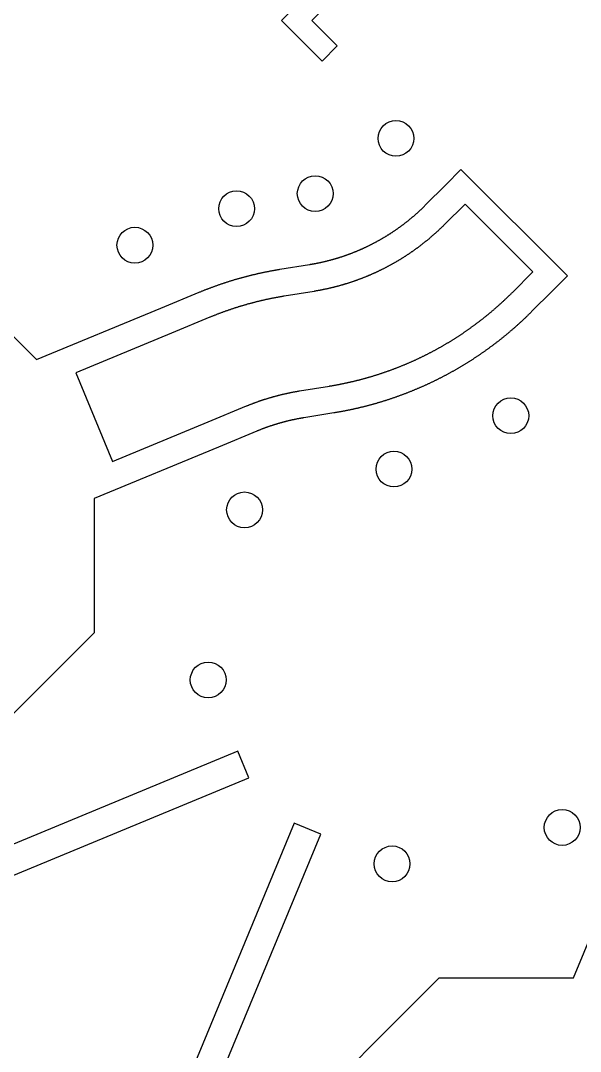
# Model space of a CAD drawing. Extents: x -13500 to 13500, y -13500 to 13500.
# Drawn here: x -7196 to -3288, y -7196 to 0 of the extents above; entities that cross this region are included whole.
import ezdxf

# ---------------------------------------------------------------- set-up
doc = ezdxf.new("R2010")
doc.units = 0
doc.header["$MEASUREMENT"] = 0
doc.layers.add('Top', color=1, linetype='Continuous')
doc.layers.add('Via', color=90, linetype='Continuous')

msp = doc.modelspace()

# ---------------------------------------------------------------- linework, layer by layer
at = {"layer": 'Top'}
for points in [[(-5091.169, -282.843), (-5374.012, 0), (-5091.169, 282.843), (-4985.103, 176.777), (-5161.88, 0), (-4985.103, -176.777)], [(-6143.579, -2182.152), (-6811.544, -2458.833), (-6555.146, -3077.832), (-5887.181, -2801.152), (-5619.621, -2690.325), (-5616.253, -2688.934), (-5612.882, -2687.551), (-5609.508, -2686.175), (-5606.132, -2684.806), (-5602.752, -2683.445), (-5599.369, -2682.091), (-5595.983, -2680.745), (-5592.594, -2679.406), (-5589.202, -2678.074), (-5585.808, -2676.75), (-5582.41, -2675.434), (-5579.01, -2674.124), (-5575.606, -2672.822), (-5572.2, -2671.528), (-5568.791, -2670.241), (-5565.38, -2668.962), (-5561.965, -2667.69), (-5558.548, -2666.425), (-5555.128, -2665.168), (-5551.705, -2663.919), (-5548.279, -2662.677), (-5544.851, -2661.442), (-5541.42, -2660.215), (-5537.986, -2658.996), (-5534.55, -2657.784), (-5531.111, -2656.579), (-5527.67, -2655.382), (-5524.226, -2654.193), (-5520.779, -2653.011), (-5517.329, -2651.837), (-5513.878, -2650.67), (-5510.423, -2649.511), (-5506.966, -2648.359), (-5503.507, -2647.215), (-5500.045, -2646.079), (-5496.58, -2644.95), (-5493.113, -2643.828), (-5489.644, -2642.714), (-5486.172, -2641.608), (-5482.698, -2640.51), (-5479.221, -2639.419), (-5475.742, -2638.335), (-5472.261, -2637.26), (-5468.777, -2636.192), (-5465.291, -2635.131), (-5461.803, -2634.078), (-5458.312, -2633.033), (-5454.819, -2631.996), (-5451.324, -2630.966), (-5447.827, -2629.943), (-5444.327, -2628.929), (-5440.825, -2627.922), (-5437.321, -2626.923), (-5433.815, -2625.931), (-5430.307, -2624.947), (-5426.796, -2623.971), (-5423.283, -2623.002), (-5419.769, -2622.041), (-5416.252, -2621.088), (-5412.733, -2620.143), (-5409.212, -2619.205), (-5405.689, -2618.275), (-5402.164, -2617.352), (-5398.637, -2616.438), (-5395.108, -2615.531), (-5391.577, -2614.632), (-5388.044, -2613.74), (-5384.509, -2612.856), (-5380.972, -2611.98), (-5377.433, -2611.112), (-5373.892, -2610.252), (-5370.35, -2609.399), (-5366.805, -2608.554), (-5363.259, -2607.716), (-5359.711, -2606.887), (-5356.161, -2606.065), (-5352.609, -2605.251), (-5349.056, -2604.445), (-5345.501, -2603.647), (-5341.944, -2602.856), (-5338.385, -2602.073), (-5334.825, -2601.298), (-5331.263, -2600.531), (-5327.699, -2599.772), (-5324.133, -2599.02), (-5320.566, -2598.276), (-5316.998, -2597.54), (-5313.428, -2596.812), (-5309.856, -2596.091), (-5306.282, -2595.379), (-5302.707, -2594.674), (-5299.131, -2593.977), (-5295.553, -2593.288), (-5291.973, -2592.607), (-5288.392, -2591.933), (-5284.81, -2591.268), (-5281.226, -2590.61), (-5277.641, -2589.96), (-5274.054, -2589.318), (-5270.466, -2588.684), (-5266.876, -2588.057), (-5263.286, -2587.439), (-5259.693, -2586.828), (-5256.1, -2586.225), (-5252.505, -2585.63), (-5248.909, -2585.043), (-5040.644, -2551.279), (-5036.372, -2550.582), (-5032.101, -2549.878), (-5027.832, -2549.165), (-5023.564, -2548.445), (-5019.298, -2547.717), (-5015.033, -2546.98), (-5010.769, -2546.236), (-5006.506, -2545.484), (-5002.245, -2544.724), (-4997.986, -2543.957), (-4993.728, -2543.181), (-4989.471, -2542.397), (-4985.216, -2541.606), (-4980.962, -2540.807), (-4976.71, -2539.999), (-4972.459, -2539.184), (-4968.21, -2538.361), (-4963.962, -2537.53), (-4959.716, -2536.692), (-4955.471, -2535.845), (-4951.228, -2534.991), (-4946.987, -2534.128), (-4942.747, -2533.258), (-4938.509, -2532.38), (-4934.272, -2531.494), (-4930.037, -2530.6), (-4925.804, -2529.699), (-4921.572, -2528.789), (-4917.342, -2527.872), (-4913.114, -2526.947), (-4908.887, -2526.014), (-4904.663, -2525.073), (-4900.44, -2524.124), (-4896.219, -2523.168), (-4891.999, -2522.204), (-4887.781, -2521.232), (-4883.566, -2520.252), (-4879.352, -2519.264), (-4875.139, -2518.268), (-4870.929, -2517.265), (-4866.721, -2516.254), (-4862.514, -2515.235), (-4858.309, -2514.208), (-4854.107, -2513.174), (-4849.906, -2512.131), (-4845.707, -2511.081), (-4841.51, -2510.023), (-4837.315, -2508.958), (-4833.122, -2507.884), (-4828.931, -2506.803), (-4824.742, -2505.714), (-4820.555, -2504.617), (-4816.37, -2503.513), (-4812.187, -2502.401), (-4808.006, -2501.281), (-4803.828, -2500.153), (-4799.651, -2499.017), (-4795.476, -2497.874), (-4791.304, -2496.723), (-4787.134, -2495.564), (-4782.966, -2494.398), (-4778.8, -2493.224), (-4774.636, -2492.042), (-4770.474, -2490.852), (-4766.315, -2489.655), (-4762.158, -2488.45), (-4758.003, -2487.237), (-4753.851, -2486.017), (-4749.7, -2484.789), (-4745.552, -2483.553), (-4741.406, -2482.309), (-4737.263, -2481.058), (-4733.122, -2479.799), (-4728.983, -2478.533), (-4724.847, -2477.259), (-4720.713, -2475.977), (-4716.581, -2474.687), (-4712.452, -2473.39), (-4708.325, -2472.085), (-4704.2, -2470.773), (-4700.078, -2469.453), (-4695.959, -2468.125), (-4691.842, -2466.789), (-4687.727, -2465.446), (-4683.615, -2464.096), (-4679.506, -2462.738), (-4675.398, -2461.372), (-4671.294, -2459.998), (-4667.192, -2458.617), (-4663.093, -2457.228), (-4658.996, -2455.832), (-4654.902, -2454.428), (-4650.81, -2453.017), (-4646.721, -2451.598), (-4642.635, -2450.171), (-4638.551, -2448.737), (-4634.47, -2447.295), (-4630.391, -2445.846), (-4626.316, -2444.389), (-4622.243, -2442.924), (-4618.173, -2441.452), (-4614.105, -2439.973), (-4610.04, -2438.486), (-4605.978, -2436.991), (-4601.919, -2435.489), (-4597.863, -2433.979), (-4593.809, -2432.462), (-4589.758, -2430.937), (-4585.71, -2429.405), (-4581.665, -2427.866), (-4577.623, -2426.318), (-4573.584, -2424.764), (-4569.547, -2423.202), (-4565.514, -2421.632), (-4561.483, -2420.055), (-4557.455, -2418.47), (-4553.43, -2416.878), (-4549.409, -2415.279), (-4545.39, -2413.672), (-4541.374, -2412.057), (-4537.361, -2410.435), (-4533.351, -2408.806), (-4529.344, -2407.169), (-4525.34, -2405.525), (-4521.34, -2403.874), (-4517.342, -2402.215), (-4513.347, -2400.548), (-4509.356, -2398.875), (-4505.368, -2397.194), (-4501.382, -2395.505), (-4497.4, -2393.809), (-4493.421, -2392.106), (-4489.445, -2390.395), (-4485.473, -2388.677), (-4481.503, -2386.952), (-4477.537, -2385.219), (-4473.574, -2383.479), (-4469.614, -2381.731), (-4465.658, -2379.976), (-4461.704, -2378.214), (-4457.754, -2376.445), (-4453.808, -2374.668), (-4449.864, -2372.884), (-4445.924, -2371.092), (-4441.987, -2369.294), (-4438.054, -2367.488), (-4434.124, -2365.674), (-4430.197, -2363.854), (-4426.274, -2362.026), (-4422.354, -2360.191), (-4418.437, -2358.349), (-4414.524, -2356.499), (-4410.615, -2354.642), (-4406.708, -2352.778), (-4402.806, -2350.907), (-4398.906, -2349.028), (-4395.01, -2347.142), (-4391.118, -2345.249), (-4387.229, -2343.349), (-4383.344, -2341.441), (-4379.462, -2339.527), (-4375.584, -2337.605), (-4371.71, -2335.676), (-4367.839, -2333.74), (-4363.971, -2331.796), (-4360.107, -2329.846), (-4356.247, -2327.888), (-4352.391, -2325.923), (-4348.538, -2323.951), (-4344.689, -2321.972), (-4340.843, -2319.986), (-4337.001, -2317.992), (-4333.163, -2315.992), (-4329.329, -2313.984), (-4325.498, -2311.97), (-4321.671, -2309.948), (-4317.848, -2307.919), (-4314.028, -2305.883), (-4310.213, -2303.84), (-4306.401, -2301.79), (-4302.593, -2299.732), (-4298.788, -2297.668), (-4294.988, -2295.597), (-4291.191, -2293.519), (-4287.399, -2291.433), (-4283.61, -2289.341), (-4279.825, -2287.241), (-4276.044, -2285.135), (-4272.267, -2283.021), (-4268.493, -2280.901), (-4264.724, -2278.774), (-4260.959, -2276.639), (-4257.197, -2274.498), (-4253.44, -2272.349), (-4249.686, -2270.194), (-4245.937, -2268.032), (-4242.192, -2265.862), (-4238.45, -2263.686), (-4234.713, -2261.503), (-4230.98, -2259.313), (-4227.25, -2257.116), (-4223.525, -2254.912), (-4219.804, -2252.702), (-4216.087, -2250.484), (-4212.375, -2248.26), (-4208.666, -2246.028), (-4204.961, -2243.79), (-4201.261, -2241.545), (-4197.565, -2239.293), (-4193.873, -2237.034), (-4190.185, -2234.768), (-4186.501, -2232.496), (-4182.822, -2230.216), (-4179.146, -2227.93), (-4175.476, -2225.637), (-4171.809, -2223.337), (-4168.146, -2221.031), (-4164.488, -2218.718), (-4160.834, -2216.397), (-4157.185, -2214.071), (-4153.54, -2211.737), (-4149.899, -2209.397), (-4146.262, -2207.049), (-4142.63, -2204.695), (-4139.002, -2202.335), (-4135.379, -2199.968), (-4131.76, -2197.594), (-4128.145, -2195.213), (-4124.535, -2192.825), (-4120.929, -2190.431), (-4117.328, -2188.03), (-4113.731, -2185.623), (-4110.138, -2183.209), (-4106.55, -2180.788), (-4102.967, -2178.36), (-4099.388, -2175.926), (-4095.814, -2173.486), (-4092.244, -2171.038), (-4088.678, -2168.584), (-4085.118, -2166.124), (-4081.561, -2163.657), (-4078.01, -2161.183), (-4074.463, -2158.703), (-4070.92, -2156.216), (-4067.382, -2153.722), (-4063.849, -2151.222), (-4060.321, -2148.716), (-4056.797, -2146.203), (-4053.277, -2143.683), (-4049.763, -2141.157), (-4046.253, -2138.624), (-4042.748, -2136.085), (-4039.247, -2133.54), (-4035.752, -2130.987), (-4032.261, -2128.429), (-4028.774, -2125.864), (-4025.293, -2123.292), (-4021.816, -2120.714), (-4018.344, -2118.13), (-4014.877, -2115.539), (-4011.415, -2112.942), (-4007.957, -2110.338), (-4004.505, -2107.728), (-4001.057, -2105.111), (-3997.614, -2102.489), (-3994.176, -2099.859), (-3990.742, -2097.224), (-3987.314, -2094.582), (-3983.891, -2091.933), (-3980.472, -2089.279), (-3977.058, -2086.618), (-3973.65, -2083.951), (-3970.246, -2081.277), (-3966.847, -2078.597), (-3963.453, -2075.911), (-3960.065, -2073.218), (-3956.681, -2070.519), (-3953.302, -2067.814), (-3949.928, -2065.103), (-3946.56, -2062.385), (-3943.196, -2059.662), (-3939.837, -2056.932), (-3936.484, -2054.195), (-3933.135, -2051.453), (-3929.792, -2048.704), (-3926.453, -2045.949), (-3923.12, -2043.188), (-3919.792, -2040.421), (-3916.469, -2037.648), (-3913.152, -2034.868), (-3909.839, -2032.082), (-3906.531, -2029.291), (-3903.229, -2026.493), (-3899.932, -2023.689), (-3896.64, -2020.878), (-3893.353, -2018.062), (-3890.072, -2015.24), (-3886.796, -2012.411), (-3883.525, -2009.577), (-3880.259, -2006.736), (-3876.999, -2003.89), (-3873.744, -2001.037), (-3870.494, -1998.178), (-3867.249, -1995.314), (-3864.01, -1992.443), (-3860.776, -1989.566), (-3857.548, -1986.684), (-3854.324, -1983.795), (-3851.106, -1980.9), (-3847.894, -1978), (-3844.687, -1975.093), (-3841.485, -1972.181), (-3838.289, -1969.262), (-3835.098, -1966.338), (-3831.912, -1963.408), (-3828.732, -1960.471), (-3825.558, -1957.529), (-3822.389, -1954.582), (-3819.225, -1951.628), (-3816.067, -1948.668), (-3812.914, -1945.703), (-3809.767, -1942.731), (-3806.625, -1939.754), (-3803.489, -1936.771), (-3800.359, -1933.782), (-3797.234, -1930.788), (-3794.114, -1927.787), (-3791, -1924.781), (-3787.892, -1921.769), (-3784.789, -1918.752), (-3781.692, -1915.728), (-3778.6, -1912.699), (-3775.514, -1909.664), (-3772.434, -1906.624), (-3769.359, -1903.577), (-3766.29, -1900.525), (-3763.227, -1897.468), (-3619.885, -1754.126), (-4093.647, -1280.364), (-4236.989, -1423.706), (-4239.572, -1426.284), (-4242.161, -1428.856), (-4244.755, -1431.422), (-4247.356, -1433.983), (-4249.962, -1436.538), (-4252.573, -1439.087), (-4255.19, -1441.63), (-4257.813, -1444.168), (-4260.441, -1446.7), (-4263.074, -1449.226), (-4265.714, -1451.747), (-4268.358, -1454.261), (-4271.009, -1456.77), (-4273.664, -1459.273), (-4276.326, -1461.771), (-4278.992, -1464.262), (-4281.664, -1466.748), (-4284.342, -1469.227), (-4287.025, -1471.701), (-4289.713, -1474.169), (-4292.407, -1476.631), (-4295.107, -1479.087), (-4297.811, -1481.537), (-4300.521, -1483.981), (-4303.236, -1486.42), (-4305.957, -1488.852), (-4308.683, -1491.278), (-4311.414, -1493.699), (-4314.151, -1496.113), (-4316.893, -1498.522), (-4319.64, -1500.924), (-4322.392, -1503.32), (-4325.15, -1505.711), (-4327.913, -1508.095), (-4330.681, -1510.473), (-4333.454, -1512.845), (-4336.233, -1515.211), (-4339.016, -1517.571), (-4341.805, -1519.925), (-4344.599, -1522.273), (-4347.398, -1524.614), (-4350.203, -1526.95), (-4353.012, -1529.279), (-4355.826, -1531.602), (-4358.646, -1533.919), (-4361.471, -1536.23), (-4364.3, -1538.535), (-4367.135, -1540.833), (-4369.975, -1543.125), (-4372.82, -1545.411), (-4375.669, -1547.691), (-4378.524, -1549.964), (-4381.384, -1552.231), (-4384.249, -1554.492), (-4387.118, -1556.747), (-4389.993, -1558.995), (-4392.872, -1561.237), (-4395.757, -1563.473), (-4398.646, -1565.702), (-4401.54, -1567.925), (-4404.439, -1570.142), (-4407.343, -1572.352), (-4410.252, -1574.556), (-4413.166, -1576.754), (-4416.084, -1578.945), (-4419.007, -1581.13), (-4421.935, -1583.308), (-4424.868, -1585.48), (-4427.805, -1587.645), (-4430.747, -1589.804), (-4433.694, -1591.957), (-4436.646, -1594.103), (-4439.602, -1596.243), (-4442.563, -1598.376), (-4445.529, -1600.503), (-4448.5, -1602.623), (-4451.475, -1604.737), (-4454.454, -1606.844), (-4457.438, -1608.944), (-4460.427, -1611.038), (-4463.421, -1613.126), (-4466.419, -1615.207), (-4469.421, -1617.281), (-4472.428, -1619.349), (-4475.44, -1621.41), (-4478.456, -1623.465), (-4481.477, -1625.513), (-4484.502, -1627.554), (-4487.531, -1629.589), (-4490.565, -1631.617), (-4493.604, -1633.638), (-4496.647, -1635.653), (-4499.694, -1637.661), (-4502.745, -1639.662), (-4505.802, -1641.657), (-4508.862, -1643.645), (-4511.927, -1645.626), (-4514.996, -1647.601), (-4518.069, -1649.569), (-4521.147, -1651.53), (-4524.229, -1653.484), (-4527.315, -1655.431), (-4530.406, -1657.372), (-4533.501, -1659.306), (-4536.6, -1661.233), (-4539.703, -1663.154), (-4542.81, -1665.068), (-4545.922, -1666.974), (-4549.038, -1668.874), (-4552.158, -1670.767), (-4555.282, -1672.654), (-4558.41, -1674.533), (-4561.542, -1676.406), (-4564.679, -1678.272), (-4567.819, -1680.13), (-4570.964, -1681.982), (-4574.113, -1683.827), (-4577.265, -1685.665), (-4580.422, -1687.497), (-4583.583, -1689.321), (-4586.747, -1691.138), (-4589.916, -1692.949), (-4593.089, -1694.752), (-4596.265, -1696.549), (-4599.446, -1698.338), (-4602.63, -1700.121), (-4605.819, -1701.897), (-4609.011, -1703.665), (-4612.207, -1705.427), (-4615.407, -1707.181), (-4618.611, -1708.929), (-4621.818, -1710.67), (-4625.03, -1712.403), (-4628.245, -1714.13), (-4631.464, -1715.849), (-4634.687, -1717.561), (-4637.913, -1719.267), (-4641.143, -1720.965), (-4644.377, -1722.656), (-4647.615, -1724.34), (-4650.856, -1726.017), (-4654.101, -1727.687), (-4657.35, -1729.35), (-4660.602, -1731.005), (-4663.858, -1732.654), (-4667.117, -1734.295), (-4670.38, -1735.929), (-4673.647, -1737.556), (-4676.917, -1739.176), (-4680.191, -1740.789), (-4683.468, -1742.394), (-4686.749, -1743.992), (-4690.033, -1745.584), (-4693.321, -1747.168), (-4696.612, -1748.744), (-4699.907, -1750.314), (-4703.205, -1751.876), (-4706.507, -1753.431), (-4709.812, -1754.979), (-4713.12, -1756.519), (-4716.432, -1758.053), (-4719.747, -1759.579), (-4723.065, -1761.097), (-4726.387, -1762.609), (-4729.712, -1764.113), (-4733.04, -1765.61), (-4736.371, -1767.1), (-4739.706, -1768.582), (-4743.044, -1770.057), (-4746.386, -1771.525), (-4749.73, -1772.985), (-4753.078, -1774.438), (-4756.429, -1775.884), (-4759.783, -1777.322), (-4763.14, -1778.753), (-4766.5, -1780.177), (-4769.863, -1781.593), (-4773.23, -1783.002), (-4776.6, -1784.403), (-4779.972, -1785.797), (-4783.348, -1787.184), (-4786.727, -1788.563), (-4790.108, -1789.935), (-4793.493, -1791.299), (-4796.881, -1792.657), (-4800.271, -1794.006), (-4803.665, -1795.348), (-4807.062, -1796.683), (-4810.461, -1798.01), (-4813.864, -1799.33), (-4817.269, -1800.643), (-4820.677, -1801.947), (-4824.088, -1803.245), (-4827.502, -1804.535), (-4830.918, -1805.817), (-4834.338, -1807.092), (-4837.76, -1808.36), (-4841.185, -1809.62), (-4844.613, -1810.872), (-4848.043, -1812.117), (-4851.477, -1813.355), (-4854.912, -1814.585), (-4858.351, -1815.807), (-4861.792, -1817.022), (-4865.236, -1818.229), (-4868.683, -1819.429), (-4872.132, -1820.621), (-4875.584, -1821.805), (-4879.038, -1822.983), (-4882.495, -1824.152), (-4885.955, -1825.314), (-4889.417, -1826.468), (-4892.881, -1827.615), (-4896.348, -1828.754), (-4899.818, -1829.886), (-4903.29, -1831.009), (-4906.764, -1832.126), (-4910.241, -1833.234), (-4913.721, -1834.335), (-4917.203, -1835.429), (-4920.687, -1836.515), (-4924.173, -1837.593), (-4927.662, -1838.663), (-4931.153, -1839.726), (-4934.647, -1840.781), (-4938.143, -1841.829), (-4941.641, -1842.869), (-4945.141, -1843.901), (-4948.644, -1844.925), (-4952.149, -1845.942), (-4955.656, -1846.951), (-4959.165, -1847.953), (-4962.677, -1848.947), (-4966.19, -1849.933), (-4969.706, -1850.911), (-4973.224, -1851.882), (-4976.744, -1852.845), (-4980.266, -1853.8), (-4983.79, -1854.748), (-4987.317, -1855.687), (-4990.845, -1856.619), (-4994.376, -1857.544), (-4997.908, -1858.46), (-5001.442, -1859.369), (-5004.979, -1860.27), (-5008.517, -1861.164), (-5012.058, -1862.049), (-5015.6, -1862.927), (-5019.144, -1863.797), (-5022.69, -1864.659), (-5026.238, -1865.514), (-5029.788, -1866.361), (-5033.34, -1867.199), (-5036.893, -1868.031), (-5040.448, -1868.854), (-5044.006, -1869.67), (-5047.564, -1870.477), (-5051.125, -1871.277), (-5054.687, -1872.069), (-5058.252, -1872.854), (-5061.817, -1873.63), (-5065.385, -1874.399), (-5068.954, -1875.16), (-5072.525, -1875.913), (-5076.097, -1876.658), (-5079.672, -1877.396), (-5083.247, -1878.125), (-5086.825, -1878.847), (-5090.404, -1879.561), (-5093.984, -1880.267), (-5097.566, -1880.965), (-5101.15, -1881.656), (-5104.735, -1882.338), (-5108.321, -1883.013), (-5111.909, -1883.679), (-5115.499, -1884.338), (-5119.089, -1884.989), (-5122.682, -1885.633), (-5126.275, -1886.268), (-5129.87, -1886.895), (-5133.467, -1887.515), (-5137.065, -1888.126), (-5140.664, -1888.73), (-5144.264, -1889.326), (-5147.866, -1889.914), (-5356.131, -1923.679), (-5360.408, -1924.376), (-5364.683, -1925.081), (-5368.958, -1925.795), (-5373.23, -1926.516), (-5377.502, -1927.245), (-5381.772, -1927.982), (-5386.041, -1928.727), (-5390.308, -1929.48), (-5394.574, -1930.241), (-5398.839, -1931.01), (-5403.102, -1931.786), (-5407.363, -1932.571), (-5411.624, -1933.364), (-5415.882, -1934.164), (-5420.14, -1934.972), (-5424.395, -1935.788), (-5428.65, -1936.613), (-5432.902, -1937.445), (-5437.153, -1938.284), (-5441.403, -1939.132), (-5445.651, -1939.988), (-5449.897, -1940.851), (-5454.142, -1941.723), (-5458.385, -1942.602), (-5462.627, -1943.489), (-5466.866, -1944.384), (-5471.105, -1945.287), (-5475.341, -1946.198), (-5479.576, -1947.117), (-5483.809, -1948.043), (-5488.04, -1948.977), (-5492.27, -1949.92), (-5496.498, -1950.87), (-5500.724, -1951.828), (-5504.948, -1952.793), (-5509.171, -1953.767), (-5513.391, -1954.748), (-5517.61, -1955.737), (-5521.827, -1956.735), (-5526.042, -1957.739), (-5530.256, -1958.752), (-5534.467, -1959.773), (-5538.677, -1960.801), (-5542.884, -1961.837), (-5547.09, -1962.881), (-5551.294, -1963.933), (-5555.495, -1964.992), (-5559.695, -1966.06), (-5563.893, -1967.135), (-5568.089, -1968.218), (-5572.282, -1969.309), (-5576.474, -1970.407), (-5580.664, -1971.513), (-5584.852, -1972.627), (-5589.037, -1973.749), (-5593.221, -1974.879), (-5597.402, -1976.016), (-5601.581, -1977.161), (-5605.758, -1978.314), (-5609.933, -1979.475), (-5614.106, -1980.643), (-5618.277, -1981.819), (-5622.445, -1983.003), (-5626.611, -1984.194), (-5630.775, -1985.394), (-5634.937, -1986.601), (-5639.097, -1987.815), (-5643.254, -1989.038), (-5647.409, -1990.268), (-5651.562, -1991.506), (-5655.712, -1992.752), (-5659.86, -1994.005), (-5664.006, -1995.266), (-5668.149, -1996.534), (-5672.291, -1997.811), (-5676.429, -1999.095), (-5680.565, -2000.387), (-5684.699, -2001.686), (-5688.831, -2002.993), (-5692.96, -2004.308), (-5697.086, -2005.63), (-5701.211, -2006.96), (-5705.332, -2008.298), (-5709.451, -2009.643), (-5713.568, -2010.996), (-5717.682, -2012.357), (-5721.794, -2013.725), (-5725.903, -2015.101), (-5730.009, -2016.484), (-5734.113, -2017.876), (-5738.215, -2019.274), (-5742.313, -2020.681), (-5746.409, -2022.095), (-5750.503, -2023.516), (-5754.594, -2024.945), (-5758.682, -2026.382), (-5762.767, -2027.826), (-5766.85, -2029.278), (-5770.93, -2030.738), (-5775.008, -2032.205), (-5779.082, -2033.679), (-5783.154, -2035.162), (-5787.223, -2036.651), (-5791.29, -2038.148), (-5795.353, -2039.653), (-5799.414, -2041.166), (-5803.472, -2042.686), (-5807.527, -2044.213), (-5811.58, -2045.748), (-5815.629, -2047.29), (-5819.676, -2048.84), (-5823.72, -2050.398), (-5827.76, -2051.963), (-5831.798, -2053.535), (-5835.833, -2055.115), (-5839.865, -2056.703), (-5843.894, -2058.297), (-5847.921, -2059.9), (-5851.944, -2061.51), (-5855.964, -2063.127), (-5859.981, -2064.752), (-5863.995, -2066.384), (-5868.006, -2068.024), (-5872.014, -2069.671), (-5876.019, -2071.325)]]:
    msp.add_lwpolyline(points, close=True, dxfattribs=at)
at = {"layer": 'Top', "linetype": 'Continuous'}
for points in [[(-5603.763, -5285.827), (-5680.3, -5101.051), (-9873.789, -6838.052), (-11817.055, -2146.591), (-7623.566, -409.591), (-7700.103, -224.815), (-12078.368, -2038.352), (-9982.028, -7099.364), (-5603.763, -5285.827)], [(-224.815, -7700.103), (-409.591, -7623.566), (-2146.591, -11817.056), (-6838.051, -9873.79), (-5101.051, -5680.3), (-5285.827, -5603.764), (-7099.364, -9982.029), (-2038.351, -12078.368), (-224.815, -7700.103)]]:
    msp.add_lwpolyline(points, dxfattribs=at)
at = {"layer": 'Top'}
for points in [[(-7747.336, -1704.341), (-7085.162, -2366.515), (-6216.289, -2006.615), (-5948.729, -1895.788), (-5944.565, -1894.068), (-5940.398, -1892.355), (-5936.227, -1890.649), (-5932.054, -1888.951), (-5927.877, -1887.26), (-5923.698, -1885.577), (-5919.516, -1883.901), (-5915.33, -1882.233), (-5911.142, -1880.572), (-5906.951, -1878.918), (-5902.756, -1877.272), (-5898.559, -1875.634), (-5894.359, -1874.003), (-5890.156, -1872.379), (-5885.95, -1870.763), (-5881.741, -1869.155), (-5877.53, -1867.554), (-5873.315, -1865.961), (-5869.098, -1864.375), (-5864.878, -1862.796), (-5860.655, -1861.225), (-5856.429, -1859.662), (-5852.2, -1858.106), (-5847.969, -1856.558), (-5843.735, -1855.017), (-5839.498, -1853.484), (-5835.259, -1851.959), (-5831.016, -1850.441), (-5826.771, -1848.93), (-5822.524, -1847.428), (-5818.273, -1845.932), (-5814.02, -1844.445), (-5809.765, -1842.965), (-5805.507, -1841.492), (-5801.246, -1840.027), (-5796.982, -1838.57), (-5792.716, -1837.12), (-5788.447, -1835.678), (-5784.176, -1834.244), (-5779.902, -1832.817), (-5775.626, -1831.398), (-5771.347, -1829.986), (-5767.066, -1828.582), (-5762.782, -1827.186), (-5758.496, -1825.798), (-5754.207, -1824.417), (-5749.916, -1823.043), (-5745.622, -1821.678), (-5741.326, -1820.32), (-5737.027, -1818.969), (-5732.726, -1817.627), (-5728.423, -1816.292), (-5724.117, -1814.965), (-5719.809, -1813.645), (-5715.499, -1812.333), (-5711.186, -1811.029), (-5706.871, -1809.732), (-5702.553, -1808.443), (-5698.234, -1807.162), (-5693.912, -1805.889), (-5689.587, -1804.623), (-5685.261, -1803.365), (-5680.932, -1802.115), (-5676.601, -1800.873), (-5672.268, -1799.638), (-5667.933, -1798.411), (-5663.595, -1797.191), (-5659.255, -1795.98), (-5654.914, -1794.776), (-5650.57, -1793.58), (-5646.223, -1792.392), (-5641.875, -1791.211), (-5637.525, -1790.038), (-5633.172, -1788.873), (-5628.818, -1787.716), (-5624.461, -1786.566), (-5620.103, -1785.425), (-5615.742, -1784.291), (-5611.379, -1783.165), (-5607.015, -1782.046), (-5602.648, -1780.936), (-5598.28, -1779.833), (-5593.909, -1778.738), (-5589.536, -1777.651), (-5585.162, -1776.571), (-5580.786, -1775.5), (-5576.407, -1774.436), (-5572.027, -1773.38), (-5567.645, -1772.332), (-5563.261, -1771.292), (-5558.875, -1770.259), (-5554.488, -1769.234), (-5550.098, -1768.218), (-5545.707, -1767.209), (-5541.314, -1766.207), (-5536.919, -1765.214), (-5532.523, -1764.229), (-5528.124, -1763.251), (-5523.724, -1762.281), (-5519.323, -1761.319), (-5514.919, -1760.365), (-5510.514, -1759.419), (-5506.107, -1758.481), (-5501.698, -1757.55), (-5497.288, -1756.627), (-5492.876, -1755.713), (-5488.463, -1754.806), (-5484.048, -1753.907), (-5479.631, -1753.016), (-5475.213, -1752.133), (-5470.793, -1751.257), (-5466.372, -1750.39), (-5461.949, -1749.53), (-5457.525, -1748.678), (-5453.099, -1747.835), (-5448.671, -1746.999), (-5444.242, -1746.171), (-5439.812, -1745.351), (-5435.38, -1744.539), (-5430.947, -1743.734), (-5426.512, -1742.938), (-5422.076, -1742.15), (-5417.638, -1741.369), (-5413.199, -1740.596), (-5408.759, -1739.832), (-5404.317, -1739.075), (-5399.874, -1738.326), (-5395.43, -1737.585), (-5390.984, -1736.852), (-5386.537, -1736.127), (-5178.272, -1702.363), (-5174.879, -1701.809), (-5171.487, -1701.247), (-5168.097, -1700.677), (-5164.708, -1700.099), (-5161.32, -1699.513), (-5157.934, -1698.919), (-5154.549, -1698.318), (-5151.165, -1697.708), (-5147.783, -1697.091), (-5144.402, -1696.466), (-5141.023, -1695.833), (-5137.645, -1695.192), (-5134.269, -1694.543), (-5130.894, -1693.886), (-5127.521, -1693.222), (-5124.149, -1692.549), (-5120.779, -1691.869), (-5117.411, -1691.181), (-5114.044, -1690.485), (-5110.679, -1689.781), (-5107.315, -1689.069), (-5103.953, -1688.35), (-5100.593, -1687.623), (-5097.235, -1686.887), (-5093.878, -1686.144), (-5090.523, -1685.394), (-5087.169, -1684.635), (-5083.818, -1683.868), (-5080.468, -1683.094), (-5077.12, -1682.312), (-5073.774, -1681.522), (-5070.43, -1680.725), (-5067.088, -1679.919), (-5063.747, -1679.106), (-5060.409, -1678.285), (-5057.072, -1677.456), (-5053.737, -1676.619), (-5050.405, -1675.775), (-5047.074, -1674.923), (-5043.745, -1674.063), (-5040.418, -1673.195), (-5037.094, -1672.32), (-5033.771, -1671.437), (-5030.45, -1670.546), (-5027.132, -1669.647), (-5023.815, -1668.741), (-5020.501, -1667.827), (-5017.189, -1666.905), (-5013.879, -1665.976), (-5010.571, -1665.038), (-5007.265, -1664.093), (-5003.962, -1663.141), (-5000.661, -1662.18), (-4997.362, -1661.212), (-4994.065, -1660.237), (-4990.771, -1659.253), (-4987.479, -1658.262), (-4984.189, -1657.263), (-4980.902, -1656.257), (-4977.616, -1655.243), (-4974.334, -1654.221), (-4971.053, -1653.192), (-4967.776, -1652.155), (-4964.5, -1651.11), (-4961.227, -1650.058), (-4957.956, -1648.998), (-4954.688, -1647.93), (-4951.423, -1646.855), (-4948.16, -1645.772), (-4944.899, -1644.682), (-4941.641, -1643.584), (-4938.386, -1642.479), (-4935.133, -1641.365), (-4931.883, -1640.245), (-4928.635, -1639.116), (-4925.39, -1637.981), (-4922.148, -1636.837), (-4918.908, -1635.686), (-4915.671, -1634.528), (-4912.437, -1633.362), (-4909.205, -1632.188), (-4905.976, -1631.007), (-4902.75, -1629.818), (-4899.527, -1628.622), (-4896.307, -1627.418), (-4893.089, -1626.207), (-4889.874, -1624.989), (-4886.662, -1623.762), (-4883.453, -1622.529), (-4880.247, -1621.288), (-4877.044, -1620.039), (-4873.843, -1618.783), (-4870.646, -1617.519), (-4867.451, -1616.249), (-4864.26, -1614.97), (-4861.071, -1613.684), (-4857.886, -1612.391), (-4854.703, -1611.09), (-4851.524, -1609.782), (-4848.348, -1608.467), (-4845.174, -1607.144), (-4842.004, -1605.813), (-4838.837, -1604.476), (-4835.673, -1603.131), (-4832.512, -1601.778), (-4829.354, -1600.418), (-4826.2, -1599.051), (-4823.049, -1597.677), (-4819.9, -1596.295), (-4816.756, -1594.906), (-4813.614, -1593.509), (-4810.476, -1592.105), (-4807.34, -1590.694), (-4804.209, -1589.276), (-4801.08, -1587.85), (-4797.955, -1586.417), (-4794.833, -1584.977), (-4791.715, -1583.529), (-4788.6, -1582.074), (-4785.488, -1580.612), (-4782.38, -1579.143), (-4779.275, -1577.666), (-4776.174, -1576.182), (-4773.076, -1574.691), (-4769.981, -1573.193), (-4766.891, -1571.688), (-4763.803, -1570.175), (-4760.719, -1568.655), (-4757.639, -1567.128), (-4754.562, -1565.594), (-4751.489, -1564.052), (-4748.42, -1562.504), (-4745.354, -1560.948), (-4742.291, -1559.385), (-4739.233, -1557.815), (-4736.178, -1556.238), (-4733.127, -1554.654), (-4730.079, -1553.063), (-4727.035, -1551.464), (-4723.995, -1549.859), (-4720.959, -1548.246), (-4717.926, -1546.626), (-4714.897, -1545), (-4711.872, -1543.366), (-4708.851, -1541.725), (-4705.834, -1540.077), (-4702.82, -1538.422), (-4699.81, -1536.76), (-4696.805, -1535.091), (-4693.803, -1533.415), (-4690.805, -1531.733), (-4687.811, -1530.043), (-4684.821, -1528.346), (-4681.834, -1526.642), (-4678.852, -1524.931), (-4675.874, -1523.213), (-4672.9, -1521.489), (-4669.93, -1519.757), (-4666.964, -1518.018), (-4664.002, -1516.273), (-4661.044, -1514.521), (-4658.09, -1512.761), (-4655.14, -1510.995), (-4652.195, -1509.222), (-4649.253, -1507.442), (-4646.316, -1505.656), (-4643.383, -1503.862), (-4640.454, -1502.062), (-4637.529, -1500.255), (-4634.609, -1498.441), (-4631.692, -1496.62), (-4628.78, -1494.792), (-4625.872, -1492.958), (-4622.969, -1491.117), (-4620.07, -1489.269), (-4617.175, -1487.414), (-4614.284, -1485.553), (-4611.398, -1483.685), (-4608.516, -1481.81), (-4605.639, -1479.928), (-4602.766, -1478.04), (-4599.897, -1476.145), (-4597.033, -1474.243), (-4594.173, -1472.335), (-4591.318, -1470.42), (-4588.467, -1468.498), (-4585.621, -1466.57), (-4582.779, -1464.635), (-4579.941, -1462.694), (-4577.109, -1460.745), (-4574.28, -1458.791), (-4571.457, -1456.829), (-4568.637, -1454.861), (-4565.823, -1452.887), (-4563.013, -1450.906), (-4560.208, -1448.918), (-4557.407, -1446.924), (-4554.611, -1444.924), (-4551.82, -1442.917), (-4549.033, -1440.903), (-4546.251, -1438.883), (-4543.474, -1436.856), (-4540.701, -1434.823), (-4537.934, -1432.784), (-4535.171, -1430.738), (-4532.412, -1428.685), (-4529.659, -1426.626), (-4526.91, -1424.561), (-4524.167, -1422.49), (-4521.428, -1420.411), (-4518.694, -1418.327), (-4515.964, -1416.236), (-4513.24, -1414.139), (-4510.52, -1412.036), (-4507.806, -1409.926), (-4505.096, -1407.81), (-4502.392, -1405.687), (-4499.692, -1403.559), (-4496.997, -1401.424), (-4494.307, -1399.282), (-4491.623, -1397.135), (-4488.943, -1394.981), (-4486.268, -1392.821), (-4483.598, -1390.655), (-4480.934, -1388.482), (-4478.274, -1386.303), (-4475.62, -1384.118), (-4472.97, -1381.927), (-4470.326, -1379.73), (-4467.687, -1377.527), (-4465.053, -1375.317), (-4462.424, -1373.101), (-4459.8, -1370.88), (-4457.182, -1368.652), (-4454.569, -1366.418), (-4451.96, -1364.178), (-4449.358, -1361.931), (-4446.76, -1359.679), (-4444.168, -1357.421), (-4441.581, -1355.157), (-4438.999, -1352.886), (-4436.422, -1350.61), (-4433.851, -1348.328), (-4431.285, -1346.039), (-4428.725, -1343.745), (-4426.17, -1341.445), (-4423.62, -1339.138), (-4421.075, -1336.826), (-4418.536, -1334.508), (-4416.003, -1332.184), (-4413.475, -1329.854), (-4410.952, -1327.518), (-4408.435, -1325.177), (-4405.923, -1322.829), (-4403.417, -1320.476), (-4400.916, -1318.117), (-4398.42, -1315.752), (-4395.931, -1313.381), (-4393.446, -1311.004), (-4390.967, -1308.622), (-4388.494, -1306.234), (-4386.027, -1303.84), (-4383.565, -1301.44), (-4381.108, -1299.034), (-4378.657, -1296.623), (-4376.212, -1294.206), (-4373.773, -1291.784), (-4371.339, -1289.356), (-4227.997, -1146.014), (-4227.997, -1146.014), (-4121.931, -1039.948), (-3379.469, -1782.41), (-3485.535, -1888.476), (-3485.535, -1888.476), (-3628.877, -2031.818), (-3632.057, -2034.993), (-3635.243, -2038.162), (-3638.435, -2041.325), (-3641.632, -2044.483), (-3644.835, -2047.635), (-3648.043, -2050.781), (-3651.258, -2053.922), (-3654.477, -2057.056), (-3657.702, -2060.186), (-3660.933, -2063.309), (-3664.17, -2066.427), (-3667.412, -2069.538), (-3670.659, -2072.644), (-3673.912, -2075.745), (-3677.17, -2078.839), (-3680.434, -2081.928), (-3683.704, -2085.011), (-3686.979, -2088.088), (-3690.259, -2091.159), (-3693.545, -2094.225), (-3696.837, -2097.284), (-3700.133, -2100.338), (-3703.436, -2103.386), (-3706.743, -2106.427), (-3710.056, -2109.463), (-3713.375, -2112.494), (-3716.698, -2115.518), (-3720.028, -2118.536), (-3723.362, -2121.548), (-3726.702, -2124.555), (-3730.047, -2127.555), (-3733.398, -2130.55), (-3736.754, -2133.538), (-3740.115, -2136.521), (-3743.482, -2139.498), (-3746.854, -2142.468), (-3750.231, -2145.433), (-3753.613, -2148.391), (-3757.001, -2151.344), (-3760.394, -2154.29), (-3763.792, -2157.231), (-3767.195, -2160.165), (-3770.604, -2163.094), (-3774.017, -2166.016), (-3777.436, -2168.932), (-3780.861, -2171.842), (-3784.29, -2174.746), (-3787.724, -2177.644), (-3791.164, -2180.536), (-3794.609, -2183.422), (-3798.059, -2186.301), (-3801.514, -2189.175), (-3804.974, -2192.042), (-3808.439, -2194.903), (-3811.91, -2197.758), (-3815.385, -2200.606), (-3818.865, -2203.449), (-3822.351, -2206.285), (-3825.842, -2209.115), (-3829.337, -2211.939), (-3832.838, -2214.757), (-3836.343, -2217.568), (-3839.854, -2220.374), (-3843.37, -2223.173), (-3846.89, -2225.965), (-3850.416, -2228.752), (-3853.946, -2231.532), (-3857.482, -2234.306), (-3861.022, -2237.073), (-3864.567, -2239.834), (-3868.118, -2242.589), (-3871.673, -2245.338), (-3875.233, -2248.08), (-3878.798, -2250.816), (-3882.367, -2253.546), (-3885.942, -2256.269), (-3889.521, -2258.986), (-3893.106, -2261.696), (-3896.695, -2264.401), (-3900.289, -2267.098), (-3903.887, -2269.79), (-3907.491, -2272.474), (-3911.099, -2275.153), (-3914.712, -2277.825), (-3918.33, -2280.491), (-3921.952, -2283.15), (-3925.579, -2285.803), (-3929.211, -2288.449), (-3932.848, -2291.089), (-3936.489, -2293.722), (-3940.135, -2296.349), (-3943.786, -2298.969), (-3947.441, -2301.583), (-3951.101, -2304.19), (-3954.766, -2306.791), (-3958.435, -2309.386), (-3962.109, -2311.973), (-3965.787, -2314.555), (-3969.47, -2317.129), (-3973.158, -2319.697), (-3976.85, -2322.259), (-3980.547, -2324.814), (-3984.248, -2327.362), (-3987.954, -2329.904), (-3991.664, -2332.439), (-3995.379, -2334.968), (-3999.098, -2337.49), (-4002.822, -2340.005), (-4006.55, -2342.514), (-4010.283, -2345.016), (-4014.02, -2347.511), (-4017.762, -2350), (-4021.508, -2352.482), (-4025.258, -2354.958), (-4029.013, -2357.427), (-4032.772, -2359.889), (-4036.536, -2362.344), (-4040.304, -2364.793), (-4044.076, -2367.235), (-4047.853, -2369.67), (-4051.634, -2372.099), (-4055.419, -2374.52), (-4059.209, -2376.935), (-4063.003, -2379.344), (-4066.801, -2381.745), (-4070.603, -2384.14), (-4074.41, -2386.528), (-4078.221, -2388.909), (-4082.036, -2391.284), (-4085.856, -2393.651), (-4089.679, -2396.012), (-4093.507, -2398.366), (-4097.339, -2400.714), (-4101.175, -2403.054), (-4105.016, -2405.388), (-4108.86, -2407.714), (-4112.709, -2410.034), (-4116.561, -2412.347), (-4120.418, -2414.654), (-4124.279, -2416.953), (-4128.144, -2419.245), (-4132.013, -2421.531), (-4135.886, -2423.81), (-4139.764, -2426.081), (-4143.645, -2428.346), (-4147.53, -2430.604), (-4151.419, -2432.855), (-4155.313, -2435.099), (-4159.21, -2437.336), (-4163.111, -2439.567), (-4167.016, -2441.79), (-4170.925, -2444.006), (-4174.839, -2446.216), (-4178.756, -2448.418), (-4182.676, -2450.614), (-4186.601, -2452.802), (-4190.53, -2454.984), (-4194.463, -2457.158), (-4198.399, -2459.326), (-4202.339, -2461.486), (-4206.284, -2463.639), (-4210.231, -2465.786), (-4214.183, -2467.925), (-4218.139, -2470.058), (-4222.098, -2472.183), (-4226.061, -2474.301), (-4230.028, -2476.412), (-4233.999, -2478.517), (-4237.973, -2480.614), (-4241.952, -2482.704), (-4245.933, -2484.787), (-4249.919, -2486.862), (-4253.908, -2488.931), (-4257.901, -2490.993), (-4261.898, -2493.047), (-4265.898, -2495.095), (-4269.902, -2497.135), (-4273.909, -2499.168), (-4277.92, -2501.194), (-4281.935, -2503.213), (-4285.953, -2505.225), (-4289.975, -2507.229), (-4294.001, -2509.227), (-4298.03, -2511.217), (-4302.062, -2513.2), (-4306.098, -2515.176), (-4310.138, -2517.145), (-4314.181, -2519.106), (-4318.227, -2521.061), (-4322.277, -2523.008), (-4326.331, -2524.948), (-4330.387, -2526.88), (-4334.448, -2528.806), (-4338.512, -2530.724), (-4342.579, -2532.635), (-4346.649, -2534.539), (-4350.723, -2536.435), (-4354.8, -2538.324), (-4358.881, -2540.206), (-4362.965, -2542.081), (-4367.052, -2543.949), (-4371.143, -2545.809), (-4375.237, -2547.662), (-4379.334, -2549.507), (-4383.435, -2551.346), (-4387.539, -2553.177), (-4391.646, -2555), (-4395.756, -2556.817), (-4399.869, -2558.626), (-4403.986, -2560.428), (-4408.106, -2562.222), (-4412.229, -2564.009), (-4416.355, -2565.789), (-4420.485, -2567.561), (-4424.617, -2569.326), (-4428.753, -2571.084), (-4432.892, -2572.834), (-4437.034, -2574.577), (-4441.179, -2576.313), (-4445.327, -2578.041), (-4449.478, -2579.762), (-4453.633, -2581.475), (-4457.79, -2583.181), (-4461.95, -2584.88), (-4466.114, -2586.571), (-4470.28, -2588.255), (-4474.449, -2589.931), (-4478.622, -2591.6), (-4482.797, -2593.262), (-4486.975, -2594.916), (-4491.156, -2596.563), (-4495.34, -2598.202), (-4499.527, -2599.834), (-4503.717, -2601.458), (-4507.91, -2603.075), (-4512.106, -2604.684), (-4516.304, -2606.286), (-4520.505, -2607.881), (-4524.71, -2609.468), (-4528.917, -2611.047), (-4533.126, -2612.619), (-4537.339, -2614.184), (-4541.554, -2615.741), (-4545.773, -2617.29), (-4549.993, -2618.832), (-4554.217, -2620.367), (-4558.443, -2621.894), (-4562.672, -2623.413), (-4566.904, -2624.925), (-4571.139, -2626.43), (-4575.376, -2627.926), (-4579.616, -2629.416), (-4583.858, -2630.897), (-4588.103, -2632.372), (-4592.351, -2633.838), (-4596.601, -2635.297), (-4600.854, -2636.749), (-4605.109, -2638.193), (-4609.367, -2639.629), (-4613.628, -2641.058), (-4617.891, -2642.479), (-4622.156, -2643.893), (-4626.425, -2645.299), (-4630.695, -2646.697), (-4634.968, -2648.088), (-4639.244, -2649.471), (-4643.522, -2650.847), (-4647.802, -2652.215), (-4652.085, -2653.575), (-4656.37, -2654.928), (-4660.658, -2656.273), (-4664.948, -2657.61), (-4669.241, -2658.94), (-4673.536, -2660.262), (-4677.833, -2661.577), (-4682.132, -2662.884), (-4686.434, -2664.183), (-4690.738, -2665.475), (-4695.045, -2666.759), (-4699.353, -2668.035), (-4703.664, -2669.304), (-4707.977, -2670.564), (-4712.293, -2671.818), (-4716.61, -2673.063), (-4720.93, -2674.301), (-4725.252, -2675.531), (-4729.577, -2676.754), (-4733.903, -2677.969), (-4738.232, -2679.176), (-4742.562, -2680.375), (-4746.895, -2681.567), (-4751.23, -2682.751), (-4755.567, -2683.927), (-4759.906, -2685.095), (-4764.248, -2686.256), (-4768.591, -2687.409), (-4772.936, -2688.555), (-4777.284, -2689.692), (-4781.633, -2690.822), (-4785.984, -2691.944), (-4790.338, -2693.059), (-4794.693, -2694.165), (-4799.05, -2695.264), (-4803.41, -2696.355), (-4807.771, -2697.439), (-4812.134, -2698.514), (-4816.499, -2699.582), (-4820.866, -2700.642), (-4825.235, -2701.694), (-4829.605, -2702.739), (-4833.978, -2703.776), (-4838.352, -2704.805), (-4842.728, -2705.826), (-4847.106, -2706.839), (-4851.486, -2707.845), (-4855.868, -2708.842), (-4860.251, -2709.832), (-4864.636, -2710.815), (-4869.023, -2711.789), (-4873.412, -2712.755), (-4877.802, -2713.714), (-4882.194, -2714.665), (-4886.587, -2715.608), (-4890.983, -2716.544), (-4895.38, -2717.471), (-4899.778, -2718.391), (-4904.179, -2719.303), (-4908.58, -2720.206), (-4912.984, -2721.103), (-4917.389, -2721.991), (-4921.796, -2722.871), (-4926.204, -2723.744), (-4930.614, -2724.609), (-4935.025, -2725.466), (-4939.438, -2726.315), (-4943.852, -2727.156), (-4948.268, -2727.989), (-4952.685, -2728.815), (-4957.104, -2729.633), (-4961.524, -2730.442), (-4965.945, -2731.244), (-4970.369, -2732.038), (-4974.793, -2732.824), (-4979.219, -2733.603), (-4983.646, -2734.373), (-4988.075, -2735.136), (-4992.504, -2735.89), (-4996.936, -2736.637), (-5001.368, -2737.376), (-5005.802, -2738.107), (-5010.237, -2738.83), (-5218.502, -2772.595), (-5221.879, -2773.146), (-5225.255, -2773.705), (-5228.629, -2774.273), (-5232.002, -2774.847), (-5235.374, -2775.43), (-5238.744, -2776.021), (-5242.113, -2776.619), (-5245.48, -2777.226), (-5248.847, -2777.84), (-5252.211, -2778.462), (-5255.574, -2779.091), (-5258.936, -2779.729), (-5262.296, -2780.374), (-5265.655, -2781.027), (-5269.012, -2781.688), (-5272.368, -2782.356), (-5275.722, -2783.033), (-5279.075, -2783.717), (-5282.425, -2784.409), (-5285.775, -2785.109), (-5289.122, -2785.816), (-5292.468, -2786.532), (-5295.813, -2787.255), (-5299.156, -2787.985), (-5302.497, -2788.724), (-5305.836, -2789.47), (-5309.173, -2790.224), (-5312.509, -2790.986), (-5315.843, -2791.756), (-5319.175, -2792.533), (-5322.506, -2793.318), (-5325.834, -2794.111), (-5329.161, -2794.911), (-5332.486, -2795.719), (-5335.809, -2796.535), (-5339.13, -2797.358), (-5342.449, -2798.19), (-5345.766, -2799.029), (-5349.081, -2799.875), (-5352.394, -2800.73), (-5355.706, -2801.592), (-5359.015, -2802.461), (-5362.322, -2803.339), (-5365.627, -2804.224), (-5368.93, -2805.116), (-5372.231, -2806.017), (-5375.53, -2806.925), (-5378.827, -2807.84), (-5382.122, -2808.764), (-5385.414, -2809.695), (-5388.705, -2810.633), (-5391.993, -2811.58), (-5395.279, -2812.533), (-5398.563, -2813.495), (-5401.844, -2814.464), (-5405.124, -2815.441), (-5408.401, -2816.425), (-5411.675, -2817.417), (-5414.948, -2818.416), (-5418.218, -2819.423), (-5421.485, -2820.438), (-5424.751, -2821.46), (-5428.014, -2822.49), (-5431.274, -2823.527), (-5434.533, -2824.572), (-5437.788, -2825.625), (-5441.042, -2826.685), (-5444.292, -2827.752), (-5447.541, -2828.828), (-5450.787, -2829.91), (-5454.03, -2831), (-5457.271, -2832.098), (-5460.509, -2833.203), (-5463.744, -2834.316), (-5466.978, -2835.436), (-5470.208, -2836.564), (-5473.436, -2837.699), (-5476.661, -2838.842), (-5479.883, -2839.992), (-5483.103, -2841.15), (-5486.32, -2842.315), (-5489.535, -2843.487), (-5492.747, -2844.667), (-5495.956, -2845.855), (-5499.162, -2847.05), (-5502.365, -2848.252), (-5505.566, -2849.462), (-5508.764, -2850.679), (-5511.959, -2851.904), (-5515.151, -2853.136), (-5518.34, -2854.375), (-5521.526, -2855.622), (-5524.71, -2856.876), (-5527.89, -2858.138), (-5531.068, -2859.407), (-5534.243, -2860.683), (-5537.414, -2861.967), (-5540.583, -2863.258), (-5543.749, -2864.556), (-5546.911, -2865.862), (-5814.471, -2976.689), (-6683.345, -3336.588), (-6683.345, -4273.044), (-7747.336, -5337.035)], [(-5337.035, -7747.336), (-4273.044, -6683.345), (-3336.588, -6683.345), (-2976.689, -5814.471)]]:
    msp.add_lwpolyline(points, dxfattribs=at)
at = {"layer": 'Via', "linetype": 'Continuous'}
for centre, radius in [((-4575.587, -821.906), 124.962), ((-5139.49, -1207.859), 124.955), ((-5688.299, -1312.837), 124.981), ((-6398.064, -1567.773), 125), ((-3774.151, -2758.267), 124.974), ((-4589.683, -3130.843), 124.961), ((-5632.738, -3415.546), 124.958), ((-5886.572, -4603.083), 124.993), ((-3415.522, -5632.655), 124.961), ((-4602.996, -5886.582), 125.05)]:
    msp.add_circle(centre, radius, dxfattribs=at)

doc.saveas('drawing.dxf')
